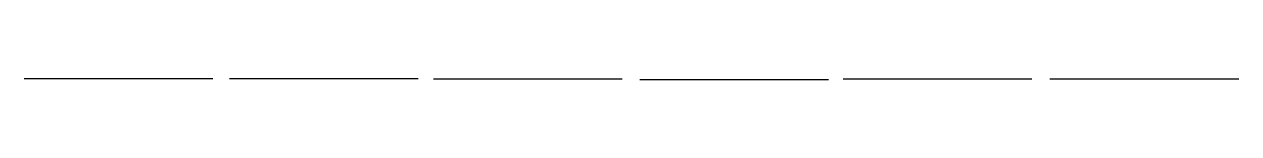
# Model space of a CAD drawing. Header units: feet. Extents: x 4512 to 29801, y 22812 to 47548.
# Drawn here: x 9675 to 11451, y 47546 to 47548 of the extents above.
import ezdxf

# ---------------------------------------------------------------- set-up
doc = ezdxf.new("R2010")
doc.units = ezdxf.units.FT
doc.header["$MEASUREMENT"] = 0

msp = doc.modelspace()

# ---------------------------------------------------------------- linework, layer by layer
for p, q in [((9674.9, 47547.6), (9950.9, 47547.6)), ((9974.9, 47547.6), (10250.9, 47547.6)), ((10273.6, 47547.3), (10549.6, 47547.3)), ((10575.1, 47546.5), (10851.1, 47546.5)), ((10872.8, 47547.3), (11148.8, 47547.3)), ((11175.2, 47547.1), (11451.2, 47547.1))]:
    msp.add_line(p, q)

doc.saveas('drawing.dxf')
